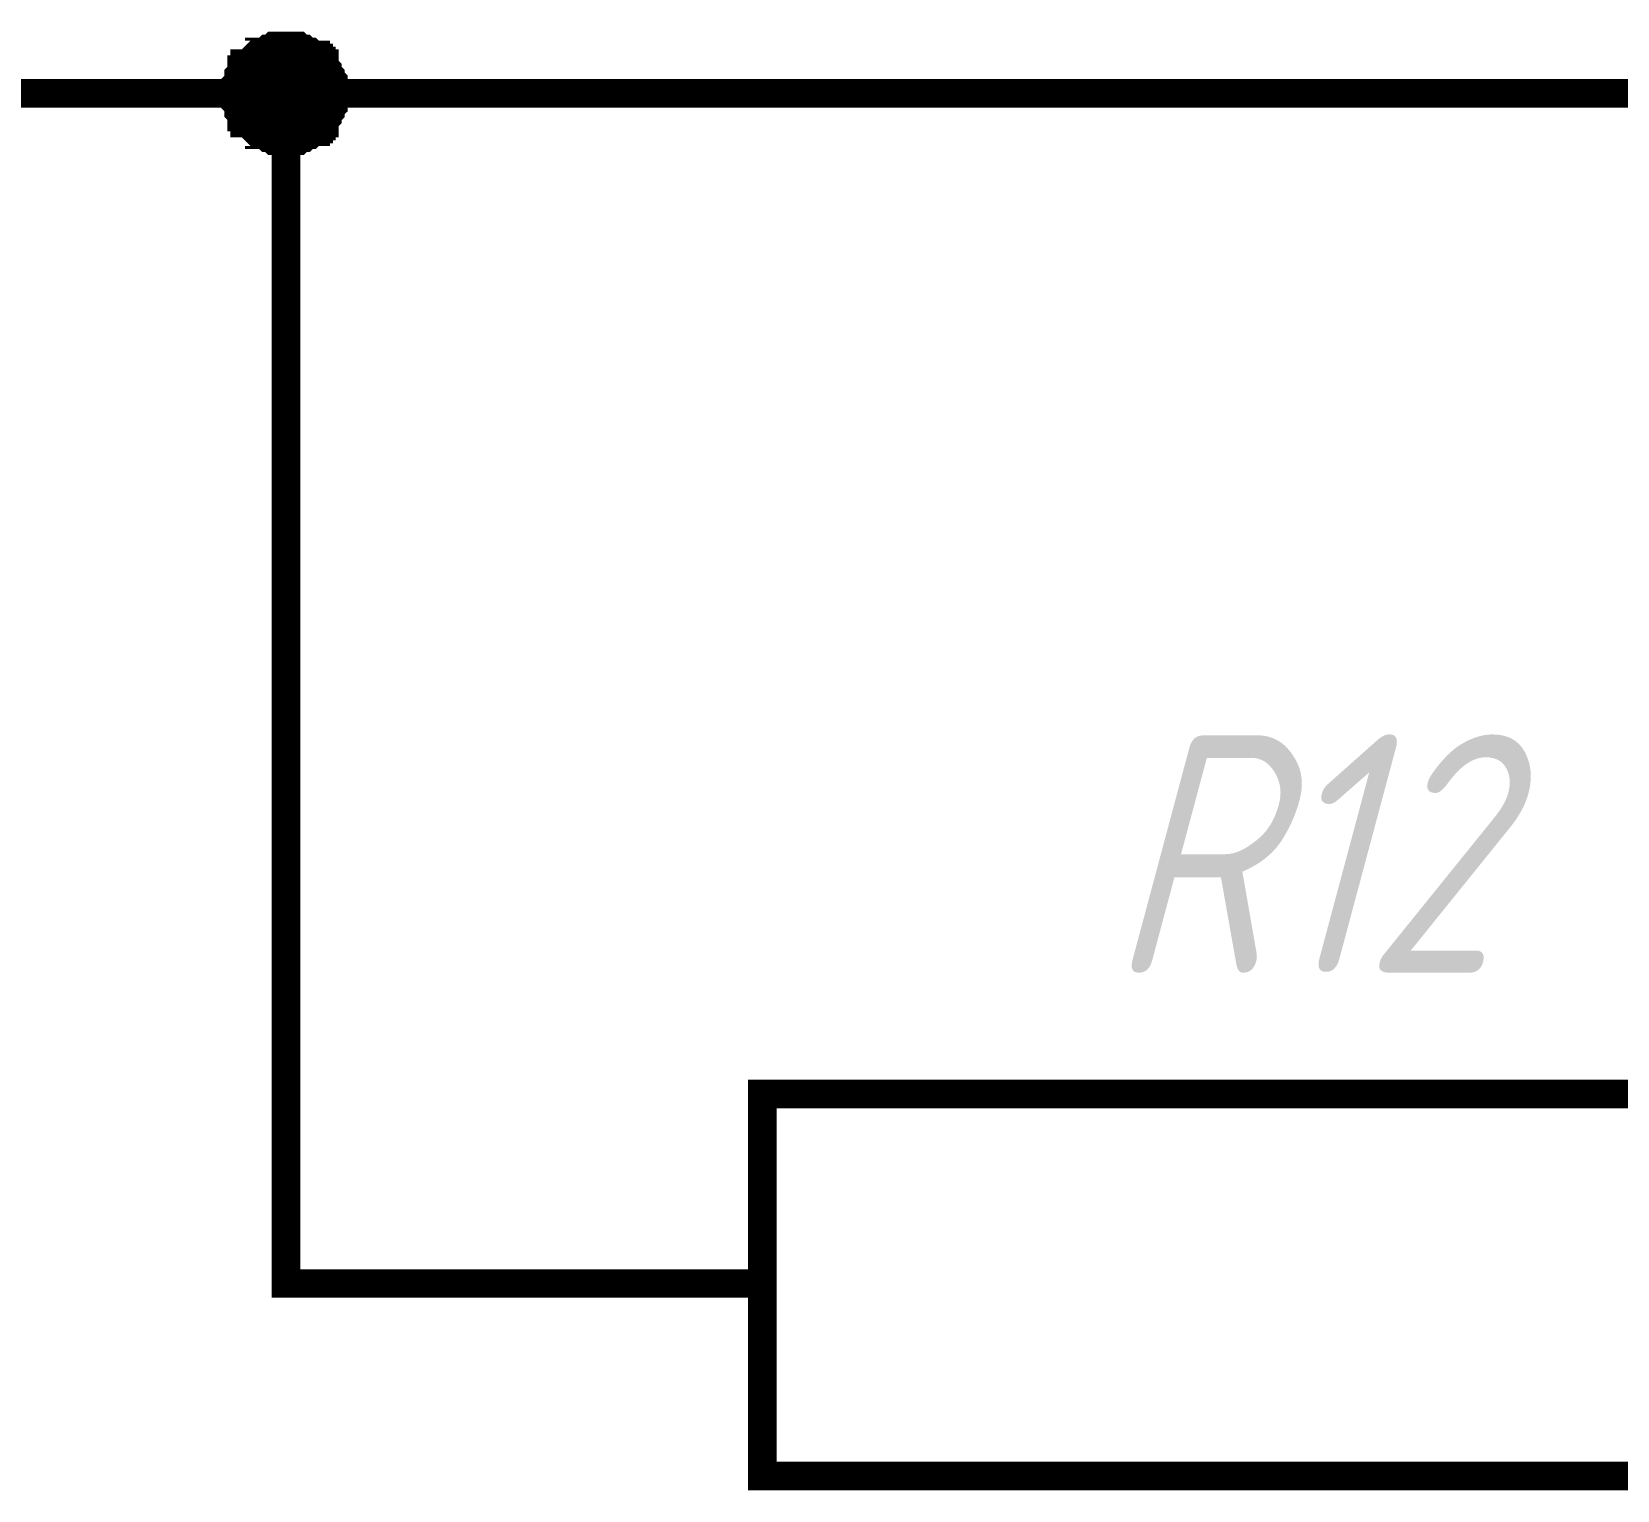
# Model space of a CAD drawing. Header units: millimetres. Extents: x 101 to 942, y 57 to 651.
# Drawn here: x 799.82 to 816.46, y 536.62 to 551.93 of the extents above; entities that cross this region are included whole.
import ezdxf

# ---------------------------------------------------------------- set-up
doc = ezdxf.new("R2010")
doc.units = ezdxf.units.MM
doc.header["$LTSCALE"] = 0.5
doc.layers.add('Sheet', color=255, linetype='Continuous')
doc.styles.add('GOST type A0', font='', dxfattribs={"oblique": 15, "height": 3.5})
doc.styles.get('GOST type A0').set_extended_font_data('GOST type A')

msp = doc.modelspace()

# ---------------------------------------------------------------- linework, layer by layer
at = {"layer": 'Sheet', "color": 7}
for points, const_width in [([(801.963, 551.28), (801.963, 551.311), (801.963, 551.342), (801.963, 551.342), (801.963, 551.373), (801.994, 551.404), (801.994, 551.435), (801.994, 551.466), (801.994, 551.466), (802.025, 551.497), (802.025, 551.528), (802.056, 551.528), (802.056, 551.559), (802.056, 551.59), (802.087, 551.59), (802.118, 551.621), (802.118, 551.621), (802.149, 551.652), (802.149, 551.652), (802.18, 551.683), (802.211, 551.683), (802.211, 551.715), (802.242, 551.715), (802.273, 551.715), (802.304, 551.746), (802.304, 551.746), (802.335, 551.746), (802.366, 551.777), (802.397, 551.777), (802.429, 551.777), (802.429, 551.777), (802.46, 551.777), (802.491, 551.777)], 0.3), ([(801.963, 551.28), (801.963, 551.311), (801.963, 551.342), (801.963, 551.342), (801.963, 551.373), (801.994, 551.404), (801.994, 551.435), (801.994, 551.466), (801.994, 551.466), (802.025, 551.497), (802.025, 551.528), (802.056, 551.528), (802.056, 551.559), (802.056, 551.59), (802.087, 551.59), (802.118, 551.621), (802.118, 551.621), (802.149, 551.652), (802.149, 551.652), (802.18, 551.683), (802.211, 551.683), (802.211, 551.715), (802.242, 551.715), (802.273, 551.715), (802.304, 551.746), (802.304, 551.746), (802.335, 551.746), (802.366, 551.777), (802.397, 551.777), (802.429, 551.777), (802.429, 551.777), (802.46, 551.777), (802.491, 551.777)], 0.3), ([(801.963, 551.28), (801.963, 551.311), (801.963, 551.342), (801.963, 551.342), (801.963, 551.373), (801.994, 551.404), (801.994, 551.435), (801.994, 551.466), (801.994, 551.466), (802.025, 551.497), (802.025, 551.528), (802.056, 551.528), (802.056, 551.559), (802.056, 551.59), (802.087, 551.59), (802.118, 551.621), (802.118, 551.621), (802.149, 551.652), (802.149, 551.652), (802.18, 551.683), (802.211, 551.683), (802.211, 551.715), (802.242, 551.715), (802.273, 551.715), (802.304, 551.746), (802.304, 551.746), (802.335, 551.746), (802.366, 551.777), (802.397, 551.777), (802.429, 551.777), (802.429, 551.777), (802.46, 551.777), (802.491, 551.777)], 0.3), ([(801.963, 551.28), (801.963, 551.311), (801.963, 551.342), (801.963, 551.342), (801.963, 551.373), (801.994, 551.404), (801.994, 551.435), (801.994, 551.466), (801.994, 551.466), (802.025, 551.497), (802.025, 551.528), (802.056, 551.528), (802.056, 551.559), (802.056, 551.59), (802.087, 551.59), (802.118, 551.621), (802.118, 551.621), (802.149, 551.652), (802.149, 551.652), (802.18, 551.683), (802.211, 551.683), (802.211, 551.715), (802.242, 551.715), (802.273, 551.715), (802.304, 551.746), (802.304, 551.746), (802.335, 551.746), (802.366, 551.777), (802.397, 551.777), (802.429, 551.777), (802.429, 551.777), (802.46, 551.777), (802.491, 551.777)], 0.3), ([(802.491, 551.777), (802.491, 551.777)], 0.3), ([(802.491, 551.777), (802.522, 551.777), (802.553, 551.777), (802.553, 551.777), (802.584, 551.777), (802.615, 551.777), (802.646, 551.746), (802.677, 551.746), (802.677, 551.746), (802.708, 551.715), (802.739, 551.715), (802.739, 551.715), (802.77, 551.683), (802.801, 551.683), (802.801, 551.652), (802.832, 551.652), (802.832, 551.621), (802.863, 551.621), (802.863, 551.59), (802.894, 551.59), (802.894, 551.559), (802.925, 551.528), (802.925, 551.528), (802.925, 551.497), (802.956, 551.466), (802.956, 551.466), (802.956, 551.435), (802.988, 551.404), (802.988, 551.373), (802.988, 551.342), (802.988, 551.342), (802.988, 551.311), (802.988, 551.28)], 0.3), ([(802.491, 551.777), (802.491, 551.777)], 0.3), ([(802.491, 551.777), (802.522, 551.777), (802.553, 551.777), (802.553, 551.777), (802.584, 551.777), (802.615, 551.777), (802.646, 551.746), (802.677, 551.746), (802.677, 551.746), (802.708, 551.715), (802.739, 551.715), (802.739, 551.715), (802.77, 551.683), (802.801, 551.683), (802.801, 551.652), (802.832, 551.652), (802.832, 551.621), (802.863, 551.621), (802.863, 551.59), (802.894, 551.59), (802.894, 551.559), (802.925, 551.528), (802.925, 551.528), (802.925, 551.497), (802.956, 551.466), (802.956, 551.466), (802.956, 551.435), (802.988, 551.404), (802.988, 551.373), (802.988, 551.342), (802.988, 551.342), (802.988, 551.311), (802.988, 551.28)], 0.3), ([(802.491, 551.777), (802.491, 551.777)], 0.3), ([(802.491, 551.777), (802.522, 551.777), (802.553, 551.777), (802.553, 551.777), (802.584, 551.777), (802.615, 551.777), (802.646, 551.746), (802.677, 551.746), (802.677, 551.746), (802.708, 551.715), (802.739, 551.715), (802.739, 551.715), (802.77, 551.683), (802.801, 551.683), (802.801, 551.652), (802.832, 551.652), (802.832, 551.621), (802.863, 551.621), (802.863, 551.59), (802.894, 551.59), (802.894, 551.559), (802.925, 551.528), (802.925, 551.528), (802.925, 551.497), (802.956, 551.466), (802.956, 551.466), (802.956, 551.435), (802.988, 551.404), (802.988, 551.373), (802.988, 551.342), (802.988, 551.342), (802.988, 551.311), (802.988, 551.28)], 0.3), ([(802.491, 551.777), (802.491, 551.777)], 0.3), ([(802.491, 551.777), (802.522, 551.777), (802.553, 551.777), (802.553, 551.777), (802.584, 551.777), (802.615, 551.777), (802.646, 551.746), (802.677, 551.746), (802.677, 551.746), (802.708, 551.715), (802.739, 551.715), (802.739, 551.715), (802.77, 551.683), (802.801, 551.683), (802.801, 551.652), (802.832, 551.652), (802.832, 551.621), (802.863, 551.621), (802.863, 551.59), (802.894, 551.59), (802.894, 551.559), (802.925, 551.528), (802.925, 551.528), (802.925, 551.497), (802.956, 551.466), (802.956, 551.466), (802.956, 551.435), (802.988, 551.404), (802.988, 551.373), (802.988, 551.342), (802.988, 551.342), (802.988, 551.311), (802.988, 551.28)], 0.3), ([(801.963, 551.28), (801.963, 551.311), (801.963, 551.342), (801.963, 551.342), (801.963, 551.373), (801.994, 551.404), (801.994, 551.435), (801.994, 551.466), (801.994, 551.466), (802.025, 551.497), (802.025, 551.528), (802.056, 551.528), (802.056, 551.559), (802.056, 551.59), (802.087, 551.59), (802.118, 551.621), (802.118, 551.621), (802.149, 551.652), (802.149, 551.652), (802.18, 551.683), (802.211, 551.683), (802.211, 551.715), (802.242, 551.715), (802.273, 551.715), (802.304, 551.746), (802.304, 551.746), (802.335, 551.746), (802.366, 551.777), (802.397, 551.777), (802.429, 551.777), (802.429, 551.777), (802.46, 551.777), (802.491, 551.777)], 0.0991), ([(801.963, 551.28), (801.963, 551.311), (801.963, 551.342), (801.963, 551.342), (801.963, 551.373), (801.994, 551.404), (801.994, 551.435), (801.994, 551.466), (801.994, 551.466), (802.025, 551.497), (802.025, 551.528), (802.056, 551.528), (802.056, 551.559), (802.056, 551.59), (802.087, 551.59), (802.118, 551.621), (802.118, 551.621), (802.149, 551.652), (802.149, 551.652), (802.18, 551.683), (802.211, 551.683), (802.211, 551.715), (802.242, 551.715), (802.273, 551.715), (802.304, 551.746), (802.304, 551.746), (802.335, 551.746), (802.366, 551.777), (802.397, 551.777), (802.429, 551.777), (802.429, 551.777), (802.46, 551.777), (802.491, 551.777)], 0.0991), ([(801.963, 551.28), (801.963, 551.311), (801.963, 551.342), (801.963, 551.342), (801.963, 551.373), (801.994, 551.404), (801.994, 551.435), (801.994, 551.466), (801.994, 551.466), (802.025, 551.497), (802.025, 551.528), (802.056, 551.528), (802.056, 551.559), (802.056, 551.59), (802.087, 551.59), (802.118, 551.621), (802.118, 551.621), (802.149, 551.652), (802.149, 551.652), (802.18, 551.683), (802.211, 551.683), (802.211, 551.715), (802.242, 551.715), (802.273, 551.715), (802.304, 551.746), (802.304, 551.746), (802.335, 551.746), (802.366, 551.777), (802.397, 551.777), (802.429, 551.777), (802.429, 551.777), (802.46, 551.777), (802.491, 551.777)], 0.0991), ([(801.963, 551.28), (801.963, 551.311), (801.963, 551.342), (801.963, 551.342), (801.963, 551.373), (801.994, 551.404), (801.994, 551.435), (801.994, 551.466), (801.994, 551.466), (802.025, 551.497), (802.025, 551.528), (802.056, 551.528), (802.056, 551.559), (802.056, 551.59), (802.087, 551.59), (802.118, 551.621), (802.118, 551.621), (802.149, 551.652), (802.149, 551.652), (802.18, 551.683), (802.211, 551.683), (802.211, 551.715), (802.242, 551.715), (802.273, 551.715), (802.304, 551.746), (802.304, 551.746), (802.335, 551.746), (802.366, 551.777), (802.397, 551.777), (802.429, 551.777), (802.429, 551.777), (802.46, 551.777), (802.491, 551.777)], 0.0991), ([(802.491, 551.777), (802.491, 551.777)], 0.0991), ([(802.491, 551.777), (802.522, 551.777), (802.553, 551.777), (802.553, 551.777), (802.584, 551.777), (802.615, 551.777), (802.646, 551.746), (802.677, 551.746), (802.677, 551.746), (802.708, 551.715), (802.739, 551.715), (802.739, 551.715), (802.77, 551.683), (802.801, 551.683), (802.801, 551.652), (802.832, 551.652), (802.832, 551.621), (802.863, 551.621), (802.863, 551.59), (802.894, 551.59), (802.894, 551.559), (802.925, 551.528), (802.925, 551.528), (802.925, 551.497), (802.956, 551.466), (802.956, 551.466), (802.956, 551.435), (802.988, 551.404), (802.988, 551.373), (802.988, 551.342), (802.988, 551.342), (802.988, 551.311), (802.988, 551.28)], 0.0991), ([(802.491, 551.777), (802.491, 551.777)], 0.0991), ([(802.491, 551.777), (802.522, 551.777), (802.553, 551.777), (802.553, 551.777), (802.584, 551.777), (802.615, 551.777), (802.646, 551.746), (802.677, 551.746), (802.677, 551.746), (802.708, 551.715), (802.739, 551.715), (802.739, 551.715), (802.77, 551.683), (802.801, 551.683), (802.801, 551.652), (802.832, 551.652), (802.832, 551.621), (802.863, 551.621), (802.863, 551.59), (802.894, 551.59), (802.894, 551.559), (802.925, 551.528), (802.925, 551.528), (802.925, 551.497), (802.956, 551.466), (802.956, 551.466), (802.956, 551.435), (802.988, 551.404), (802.988, 551.373), (802.988, 551.342), (802.988, 551.342), (802.988, 551.311), (802.988, 551.28)], 0.0991), ([(802.491, 551.777), (802.491, 551.777)], 0.0991), ([(802.491, 551.777), (802.522, 551.777), (802.553, 551.777), (802.553, 551.777), (802.584, 551.777), (802.615, 551.777), (802.646, 551.746), (802.677, 551.746), (802.677, 551.746), (802.708, 551.715), (802.739, 551.715), (802.739, 551.715), (802.77, 551.683), (802.801, 551.683), (802.801, 551.652), (802.832, 551.652), (802.832, 551.621), (802.863, 551.621), (802.863, 551.59), (802.894, 551.59), (802.894, 551.559), (802.925, 551.528), (802.925, 551.528), (802.925, 551.497), (802.956, 551.466), (802.956, 551.466), (802.956, 551.435), (802.988, 551.404), (802.988, 551.373), (802.988, 551.342), (802.988, 551.342), (802.988, 551.311), (802.988, 551.28)], 0.0991), ([(802.491, 551.777), (802.491, 551.777)], 0.0991), ([(802.491, 551.777), (802.522, 551.777), (802.553, 551.777), (802.553, 551.777), (802.584, 551.777), (802.615, 551.777), (802.646, 551.746), (802.677, 551.746), (802.677, 551.746), (802.708, 551.715), (802.739, 551.715), (802.739, 551.715), (802.77, 551.683), (802.801, 551.683), (802.801, 551.652), (802.832, 551.652), (802.832, 551.621), (802.863, 551.621), (802.863, 551.59), (802.894, 551.59), (802.894, 551.559), (802.925, 551.528), (802.925, 551.528), (802.925, 551.497), (802.956, 551.466), (802.956, 551.466), (802.956, 551.435), (802.988, 551.404), (802.988, 551.373), (802.988, 551.342), (802.988, 551.342), (802.988, 551.311), (802.988, 551.28)], 0.0991), ([(802.491, 551.28), (797.491, 551.28)], 0.3), ([(802.491, 550.783), (802.46, 550.783), (802.429, 550.783), (802.429, 550.783), (802.397, 550.783), (802.366, 550.783), (802.335, 550.814), (802.304, 550.814), (802.304, 550.814), (802.273, 550.845), (802.242, 550.845), (802.211, 550.845), (802.211, 550.876), (802.18, 550.876), (802.149, 550.907), (802.149, 550.907), (802.118, 550.938), (802.118, 550.938), (802.087, 550.969), (802.056, 550.969), (802.056, 551), (802.056, 551.031), (802.025, 551.031), (802.025, 551.062), (801.994, 551.093), (801.994, 551.093), (801.994, 551.124), (801.994, 551.155), (801.963, 551.186), (801.963, 551.217), (801.963, 551.217), (801.963, 551.249), (801.963, 551.28)], 0.3), ([(801.963, 551.28), (801.963, 551.28)], 0.3), ([(802.491, 550.783), (802.46, 550.783), (802.429, 550.783), (802.429, 550.783), (802.397, 550.783), (802.366, 550.783), (802.335, 550.814), (802.304, 550.814), (802.304, 550.814), (802.273, 550.845), (802.242, 550.845), (802.211, 550.845), (802.211, 550.876), (802.18, 550.876), (802.149, 550.907), (802.149, 550.907), (802.118, 550.938), (802.118, 550.938), (802.087, 550.969), (802.056, 550.969), (802.056, 551), (802.056, 551.031), (802.025, 551.031), (802.025, 551.062), (801.994, 551.093), (801.994, 551.093), (801.994, 551.124), (801.994, 551.155), (801.963, 551.186), (801.963, 551.217), (801.963, 551.217), (801.963, 551.249), (801.963, 551.28)], 0.3), ([(801.963, 551.28), (801.963, 551.28)], 0.3), ([(802.491, 550.783), (802.46, 550.783), (802.429, 550.783), (802.429, 550.783), (802.397, 550.783), (802.366, 550.783), (802.335, 550.814), (802.304, 550.814), (802.304, 550.814), (802.273, 550.845), (802.242, 550.845), (802.211, 550.845), (802.211, 550.876), (802.18, 550.876), (802.149, 550.907), (802.149, 550.907), (802.118, 550.938), (802.118, 550.938), (802.087, 550.969), (802.056, 550.969), (802.056, 551), (802.056, 551.031), (802.025, 551.031), (802.025, 551.062), (801.994, 551.093), (801.994, 551.093), (801.994, 551.124), (801.994, 551.155), (801.963, 551.186), (801.963, 551.217), (801.963, 551.217), (801.963, 551.249), (801.963, 551.28)], 0.3), ([(801.963, 551.28), (801.963, 551.28)], 0.3), ([(802.491, 550.783), (802.46, 550.783), (802.429, 550.783), (802.429, 550.783), (802.397, 550.783), (802.366, 550.783), (802.335, 550.814), (802.304, 550.814), (802.304, 550.814), (802.273, 550.845), (802.242, 550.845), (802.211, 550.845), (802.211, 550.876), (802.18, 550.876), (802.149, 550.907), (802.149, 550.907), (802.118, 550.938), (802.118, 550.938), (802.087, 550.969), (802.056, 550.969), (802.056, 551), (802.056, 551.031), (802.025, 551.031), (802.025, 551.062), (801.994, 551.093), (801.994, 551.093), (801.994, 551.124), (801.994, 551.155), (801.963, 551.186), (801.963, 551.217), (801.963, 551.217), (801.963, 551.249), (801.963, 551.28)], 0.3), ([(801.963, 551.28), (801.963, 551.28)], 0.3), ([(802.988, 551.28), (802.988, 551.249), (802.988, 551.217), (802.988, 551.217), (802.988, 551.186), (802.988, 551.155), (802.956, 551.124), (802.956, 551.093), (802.956, 551.093), (802.925, 551.062), (802.925, 551.031), (802.925, 551.031), (802.894, 551), (802.894, 550.969), (802.863, 550.969), (802.863, 550.938), (802.832, 550.938), (802.832, 550.907), (802.801, 550.907), (802.801, 550.876), (802.77, 550.876), (802.739, 550.845), (802.739, 550.845), (802.708, 550.845), (802.677, 550.814), (802.677, 550.814), (802.646, 550.814), (802.615, 550.783), (802.584, 550.783), (802.553, 550.783), (802.553, 550.783), (802.522, 550.783), (802.491, 550.783)], 0.3), ([(817.46, 551.28), (817.46, 551.28), (802.491, 551.28), (802.491, 551.28), (802.491, 538.791), (804.975, 538.791)], 0.3), ([(802.988, 551.28), (802.988, 551.249), (802.988, 551.217), (802.988, 551.217), (802.988, 551.186), (802.988, 551.155), (802.956, 551.124), (802.956, 551.093), (802.956, 551.093), (802.925, 551.062), (802.925, 551.031), (802.925, 551.031), (802.894, 551), (802.894, 550.969), (802.863, 550.969), (802.863, 550.938), (802.832, 550.938), (802.832, 550.907), (802.801, 550.907), (802.801, 550.876), (802.77, 550.876), (802.739, 550.845), (802.739, 550.845), (802.708, 550.845), (802.677, 550.814), (802.677, 550.814), (802.646, 550.814), (802.615, 550.783), (802.584, 550.783), (802.553, 550.783), (802.553, 550.783), (802.522, 550.783), (802.491, 550.783)], 0.3), ([(802.988, 551.28), (802.988, 551.249), (802.988, 551.217), (802.988, 551.217), (802.988, 551.186), (802.988, 551.155), (802.956, 551.124), (802.956, 551.093), (802.956, 551.093), (802.925, 551.062), (802.925, 551.031), (802.925, 551.031), (802.894, 551), (802.894, 550.969), (802.863, 550.969), (802.863, 550.938), (802.832, 550.938), (802.832, 550.907), (802.801, 550.907), (802.801, 550.876), (802.77, 550.876), (802.739, 550.845), (802.739, 550.845), (802.708, 550.845), (802.677, 550.814), (802.677, 550.814), (802.646, 550.814), (802.615, 550.783), (802.584, 550.783), (802.553, 550.783), (802.553, 550.783), (802.522, 550.783), (802.491, 550.783)], 0.3), ([(802.988, 551.28), (802.988, 551.249), (802.988, 551.217), (802.988, 551.217), (802.988, 551.186), (802.988, 551.155), (802.956, 551.124), (802.956, 551.093), (802.956, 551.093), (802.925, 551.062), (802.925, 551.031), (802.925, 551.031), (802.894, 551), (802.894, 550.969), (802.863, 550.969), (802.863, 550.938), (802.832, 550.938), (802.832, 550.907), (802.801, 550.907), (802.801, 550.876), (802.77, 550.876), (802.739, 550.845), (802.739, 550.845), (802.708, 550.845), (802.677, 550.814), (802.677, 550.814), (802.646, 550.814), (802.615, 550.783), (802.584, 550.783), (802.553, 550.783), (802.553, 550.783), (802.522, 550.783), (802.491, 550.783)], 0.3), ([(802.988, 551.28), (802.988, 551.28), (802.988, 551.28), (802.988, 551.28), (802.988, 551.28), (802.988, 551.28), (802.988, 551.28), (802.988, 551.28), (802.988, 551.28), (802.988, 551.28), (802.988, 551.28), (802.988, 551.28), (802.988, 551.28), (802.988, 551.28), (802.988, 551.28), (802.988, 551.28), (802.988, 551.28), (802.988, 551.28), (802.988, 551.28), (802.988, 551.28), (802.988, 551.28), (802.988, 551.28), (802.988, 551.28), (802.988, 551.28), (802.988, 551.28), (802.988, 551.28), (802.988, 551.28), (802.988, 551.28), (802.988, 551.28), (802.988, 551.28), (802.988, 551.28), (802.988, 551.28), (802.988, 551.28)], 0.3), ([(802.988, 551.28), (802.988, 551.28)], 0.3), ([(802.988, 551.28), (802.988, 551.28), (802.988, 551.28), (802.988, 551.28), (802.988, 551.28), (802.988, 551.28), (802.988, 551.28), (802.988, 551.28), (802.988, 551.28), (802.988, 551.28), (802.988, 551.28), (802.988, 551.28), (802.988, 551.28), (802.988, 551.28), (802.988, 551.28), (802.988, 551.28), (802.988, 551.28), (802.988, 551.28), (802.988, 551.28), (802.988, 551.28), (802.988, 551.28), (802.988, 551.28), (802.988, 551.28), (802.988, 551.28), (802.988, 551.28), (802.988, 551.28), (802.988, 551.28), (802.988, 551.28), (802.988, 551.28), (802.988, 551.28), (802.988, 551.28), (802.988, 551.28), (802.988, 551.28)], 0.3), ([(802.988, 551.28), (802.988, 551.28)], 0.3), ([(802.988, 551.28), (802.988, 551.28), (802.988, 551.28), (802.988, 551.28), (802.988, 551.28), (802.988, 551.28), (802.988, 551.28), (802.988, 551.28), (802.988, 551.28), (802.988, 551.28), (802.988, 551.28), (802.988, 551.28), (802.988, 551.28), (802.988, 551.28), (802.988, 551.28), (802.988, 551.28), (802.988, 551.28), (802.988, 551.28), (802.988, 551.28), (802.988, 551.28), (802.988, 551.28), (802.988, 551.28), (802.988, 551.28), (802.988, 551.28), (802.988, 551.28), (802.988, 551.28), (802.988, 551.28), (802.988, 551.28), (802.988, 551.28), (802.988, 551.28), (802.988, 551.28), (802.988, 551.28), (802.988, 551.28)], 0.3), ([(802.988, 551.28), (802.988, 551.28)], 0.3), ([(802.988, 551.28), (802.988, 551.28), (802.988, 551.28), (802.988, 551.28), (802.988, 551.28), (802.988, 551.28), (802.988, 551.28), (802.988, 551.28), (802.988, 551.28), (802.988, 551.28), (802.988, 551.28), (802.988, 551.28), (802.988, 551.28), (802.988, 551.28), (802.988, 551.28), (802.988, 551.28), (802.988, 551.28), (802.988, 551.28), (802.988, 551.28), (802.988, 551.28), (802.988, 551.28), (802.988, 551.28), (802.988, 551.28), (802.988, 551.28), (802.988, 551.28), (802.988, 551.28), (802.988, 551.28), (802.988, 551.28), (802.988, 551.28), (802.988, 551.28), (802.988, 551.28), (802.988, 551.28), (802.988, 551.28)], 0.3), ([(802.988, 551.28), (802.988, 551.28)], 0.3), ([(802.491, 550.783), (802.46, 550.783), (802.429, 550.783), (802.429, 550.783), (802.397, 550.783), (802.366, 550.783), (802.335, 550.814), (802.304, 550.814), (802.304, 550.814), (802.273, 550.845), (802.242, 550.845), (802.211, 550.845), (802.211, 550.876), (802.18, 550.876), (802.149, 550.907), (802.149, 550.907), (802.118, 550.938), (802.118, 550.938), (802.087, 550.969), (802.056, 550.969), (802.056, 551), (802.056, 551.031), (802.025, 551.031), (802.025, 551.062), (801.994, 551.093), (801.994, 551.093), (801.994, 551.124), (801.994, 551.155), (801.963, 551.186), (801.963, 551.217), (801.963, 551.217), (801.963, 551.249), (801.963, 551.28)], 0.0991), ([(801.963, 551.28), (801.963, 551.28)], 0.0991), ([(802.491, 550.783), (802.46, 550.783), (802.429, 550.783), (802.429, 550.783), (802.397, 550.783), (802.366, 550.783), (802.335, 550.814), (802.304, 550.814), (802.304, 550.814), (802.273, 550.845), (802.242, 550.845), (802.211, 550.845), (802.211, 550.876), (802.18, 550.876), (802.149, 550.907), (802.149, 550.907), (802.118, 550.938), (802.118, 550.938), (802.087, 550.969), (802.056, 550.969), (802.056, 551), (802.056, 551.031), (802.025, 551.031), (802.025, 551.062), (801.994, 551.093), (801.994, 551.093), (801.994, 551.124), (801.994, 551.155), (801.963, 551.186), (801.963, 551.217), (801.963, 551.217), (801.963, 551.249), (801.963, 551.28)], 0.0991), ([(801.963, 551.28), (801.963, 551.28)], 0.0991), ([(802.491, 550.783), (802.46, 550.783), (802.429, 550.783), (802.429, 550.783), (802.397, 550.783), (802.366, 550.783), (802.335, 550.814), (802.304, 550.814), (802.304, 550.814), (802.273, 550.845), (802.242, 550.845), (802.211, 550.845), (802.211, 550.876), (802.18, 550.876), (802.149, 550.907), (802.149, 550.907), (802.118, 550.938), (802.118, 550.938), (802.087, 550.969), (802.056, 550.969), (802.056, 551), (802.056, 551.031), (802.025, 551.031), (802.025, 551.062), (801.994, 551.093), (801.994, 551.093), (801.994, 551.124), (801.994, 551.155), (801.963, 551.186), (801.963, 551.217), (801.963, 551.217), (801.963, 551.249), (801.963, 551.28)], 0.0991), ([(801.963, 551.28), (801.963, 551.28)], 0.0991), ([(802.491, 550.783), (802.46, 550.783), (802.429, 550.783), (802.429, 550.783), (802.397, 550.783), (802.366, 550.783), (802.335, 550.814), (802.304, 550.814), (802.304, 550.814), (802.273, 550.845), (802.242, 550.845), (802.211, 550.845), (802.211, 550.876), (802.18, 550.876), (802.149, 550.907), (802.149, 550.907), (802.118, 550.938), (802.118, 550.938), (802.087, 550.969), (802.056, 550.969), (802.056, 551), (802.056, 551.031), (802.025, 551.031), (802.025, 551.062), (801.994, 551.093), (801.994, 551.093), (801.994, 551.124), (801.994, 551.155), (801.963, 551.186), (801.963, 551.217), (801.963, 551.217), (801.963, 551.249), (801.963, 551.28)], 0.0991), ([(801.963, 551.28), (801.963, 551.28)], 0.0991), ([(802.988, 551.28), (802.988, 551.249), (802.988, 551.217), (802.988, 551.217), (802.988, 551.186), (802.988, 551.155), (802.956, 551.124), (802.956, 551.093), (802.956, 551.093), (802.925, 551.062), (802.925, 551.031), (802.925, 551.031), (802.894, 551), (802.894, 550.969), (802.863, 550.969), (802.863, 550.938), (802.832, 550.938), (802.832, 550.907), (802.801, 550.907), (802.801, 550.876), (802.77, 550.876), (802.739, 550.845), (802.739, 550.845), (802.708, 550.845), (802.677, 550.814), (802.677, 550.814), (802.646, 550.814), (802.615, 550.783), (802.584, 550.783), (802.553, 550.783), (802.553, 550.783), (802.522, 550.783), (802.491, 550.783)], 0.0991), ([(802.988, 551.28), (802.988, 551.249), (802.988, 551.217), (802.988, 551.217), (802.988, 551.186), (802.988, 551.155), (802.956, 551.124), (802.956, 551.093), (802.956, 551.093), (802.925, 551.062), (802.925, 551.031), (802.925, 551.031), (802.894, 551), (802.894, 550.969), (802.863, 550.969), (802.863, 550.938), (802.832, 550.938), (802.832, 550.907), (802.801, 550.907), (802.801, 550.876), (802.77, 550.876), (802.739, 550.845), (802.739, 550.845), (802.708, 550.845), (802.677, 550.814), (802.677, 550.814), (802.646, 550.814), (802.615, 550.783), (802.584, 550.783), (802.553, 550.783), (802.553, 550.783), (802.522, 550.783), (802.491, 550.783)], 0.0991), ([(802.988, 551.28), (802.988, 551.249), (802.988, 551.217), (802.988, 551.217), (802.988, 551.186), (802.988, 551.155), (802.956, 551.124), (802.956, 551.093), (802.956, 551.093), (802.925, 551.062), (802.925, 551.031), (802.925, 551.031), (802.894, 551), (802.894, 550.969), (802.863, 550.969), (802.863, 550.938), (802.832, 550.938), (802.832, 550.907), (802.801, 550.907), (802.801, 550.876), (802.77, 550.876), (802.739, 550.845), (802.739, 550.845), (802.708, 550.845), (802.677, 550.814), (802.677, 550.814), (802.646, 550.814), (802.615, 550.783), (802.584, 550.783), (802.553, 550.783), (802.553, 550.783), (802.522, 550.783), (802.491, 550.783)], 0.0991), ([(802.988, 551.28), (802.988, 551.249), (802.988, 551.217), (802.988, 551.217), (802.988, 551.186), (802.988, 551.155), (802.956, 551.124), (802.956, 551.093), (802.956, 551.093), (802.925, 551.062), (802.925, 551.031), (802.925, 551.031), (802.894, 551), (802.894, 550.969), (802.863, 550.969), (802.863, 550.938), (802.832, 550.938), (802.832, 550.907), (802.801, 550.907), (802.801, 550.876), (802.77, 550.876), (802.739, 550.845), (802.739, 550.845), (802.708, 550.845), (802.677, 550.814), (802.677, 550.814), (802.646, 550.814), (802.615, 550.783), (802.584, 550.783), (802.553, 550.783), (802.553, 550.783), (802.522, 550.783), (802.491, 550.783)], 0.0991), ([(802.988, 551.28), (802.988, 551.28), (802.988, 551.28), (802.988, 551.28), (802.988, 551.28), (802.988, 551.28), (802.988, 551.28), (802.988, 551.28), (802.988, 551.28), (802.988, 551.28), (802.988, 551.28), (802.988, 551.28), (802.988, 551.28), (802.988, 551.28), (802.988, 551.28), (802.988, 551.28), (802.988, 551.28), (802.988, 551.28), (802.988, 551.28), (802.988, 551.28), (802.988, 551.28), (802.988, 551.28), (802.988, 551.28), (802.988, 551.28), (802.988, 551.28), (802.988, 551.28), (802.988, 551.28), (802.988, 551.28), (802.988, 551.28), (802.988, 551.28), (802.988, 551.28), (802.988, 551.28), (802.988, 551.28)], 0.0991), ([(802.988, 551.28), (802.988, 551.28)], 0.0991), ([(802.988, 551.28), (802.988, 551.28), (802.988, 551.28), (802.988, 551.28), (802.988, 551.28), (802.988, 551.28), (802.988, 551.28), (802.988, 551.28), (802.988, 551.28), (802.988, 551.28), (802.988, 551.28), (802.988, 551.28), (802.988, 551.28), (802.988, 551.28), (802.988, 551.28), (802.988, 551.28), (802.988, 551.28), (802.988, 551.28), (802.988, 551.28), (802.988, 551.28), (802.988, 551.28), (802.988, 551.28), (802.988, 551.28), (802.988, 551.28), (802.988, 551.28), (802.988, 551.28), (802.988, 551.28), (802.988, 551.28), (802.988, 551.28), (802.988, 551.28), (802.988, 551.28), (802.988, 551.28), (802.988, 551.28)], 0.0991), ([(802.988, 551.28), (802.988, 551.28)], 0.0991), ([(802.988, 551.28), (802.988, 551.28), (802.988, 551.28), (802.988, 551.28), (802.988, 551.28), (802.988, 551.28), (802.988, 551.28), (802.988, 551.28), (802.988, 551.28), (802.988, 551.28), (802.988, 551.28), (802.988, 551.28), (802.988, 551.28), (802.988, 551.28), (802.988, 551.28), (802.988, 551.28), (802.988, 551.28), (802.988, 551.28), (802.988, 551.28), (802.988, 551.28), (802.988, 551.28), (802.988, 551.28), (802.988, 551.28), (802.988, 551.28), (802.988, 551.28), (802.988, 551.28), (802.988, 551.28), (802.988, 551.28), (802.988, 551.28), (802.988, 551.28), (802.988, 551.28), (802.988, 551.28), (802.988, 551.28)], 0.0991), ([(802.988, 551.28), (802.988, 551.28)], 0.0991), ([(802.988, 551.28), (802.988, 551.28), (802.988, 551.28), (802.988, 551.28), (802.988, 551.28), (802.988, 551.28), (802.988, 551.28), (802.988, 551.28), (802.988, 551.28), (802.988, 551.28), (802.988, 551.28), (802.988, 551.28), (802.988, 551.28), (802.988, 551.28), (802.988, 551.28), (802.988, 551.28), (802.988, 551.28), (802.988, 551.28), (802.988, 551.28), (802.988, 551.28), (802.988, 551.28), (802.988, 551.28), (802.988, 551.28), (802.988, 551.28), (802.988, 551.28), (802.988, 551.28), (802.988, 551.28), (802.988, 551.28), (802.988, 551.28), (802.988, 551.28), (802.988, 551.28), (802.988, 551.28), (802.988, 551.28)], 0.0991), ([(802.988, 551.28), (802.988, 551.28)], 0.0991), ([(807.491, 538.791), (804.975, 538.791)], 0.3)]:
    msp.add_lwpolyline(points, dxfattribs=dict(at, const_width=const_width))
at = {"layer": 'Sheet', "color": 7, "const_width": 0.508}
msp.add_lwpolyline([(802.309, 551.297, 1), (802.817, 551.297, 1)], format="xyb", close=True, dxfattribs=at)
at = {"layer": 'Sheet', "color": 7, "const_width": 0.3}
msp.add_lwpolyline([(807.491, 540.779), (817.46, 540.779), (817.46, 536.771), (807.491, 536.771), (807.491, 540.779)], close=True, dxfattribs=at)

# ---------------------------------------------------------------- texts
at = {"layer": 'Sheet', "color": 7, "style": 'GOST type A0', "oblique": 15}
msp.add_text('R12', height=2.5, dxfattribs=at).set_placement((811.124, 542.053))

doc.saveas('drawing.dxf')
